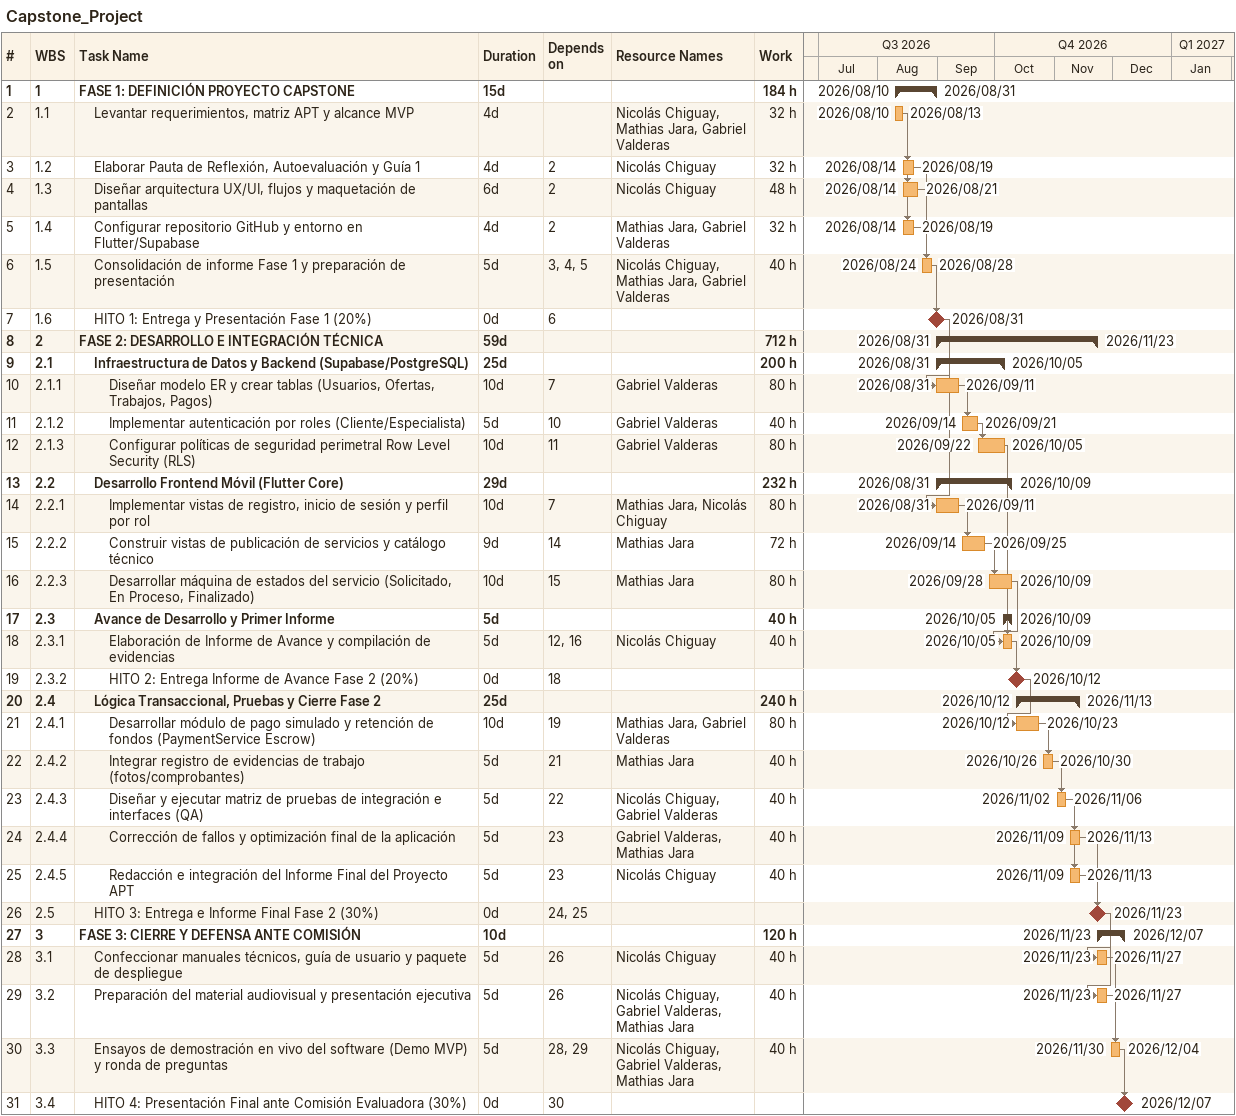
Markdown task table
Capstone_Project

| ID | WBS | Task | Duration | Start | Finish | Predecessors | Resources | Work (h) |
|---|---|---|---|---|---|---|---|---|
| 1 | 1 | **FASE 1: DEFINICIÓN PROYECTO CAPSTONE** | 15d | 2026-08-10 | 2026-08-31 |  |  | 184 |
| 2 | 1.1 | Levantar requerimientos, matriz APT y alcance MVP | 4d | 2026-08-10 | 2026-08-13 |  | Nicolás Chiguay, Mathias Jara, Gabriel Valderas | 32 |
| 3 | 1.2 | Elaborar Pauta de Reflexión, Autoevaluación y Guía 1 | 4d | 2026-08-14 | 2026-08-19 | 2 | Nicolás Chiguay | 32 |
| 4 | 1.3 | Diseñar arquitectura UX/UI, flujos y maquetación de pantallas | 6d | 2026-08-14 | 2026-08-21 | 2 | Nicolás Chiguay | 48 |
| 5 | 1.4 | Configurar repositorio GitHub y entorno en Flutter/Supabase | 4d | 2026-08-14 | 2026-08-19 | 2 | Mathias Jara, Gabriel Valderas | 32 |
| 6 | 1.5 | Consolidación de informe Fase 1 y preparación de presentación | 5d | 2026-08-24 | 2026-08-28 | 3, 4, 5 | Nicolás Chiguay, Mathias Jara, Gabriel Valderas | 40 |
| 7 | 1.6 | HITO 1: Entrega y Presentación Fase 1 (20%) | 0d | 2026-08-31 | 2026-08-31 | 6 |  |  |
| 8 | 2 | **FASE 2: DESARROLLO E INTEGRACIÓN TÉCNICA** | 59d | 2026-08-31 | 2026-11-23 |  |  | 712 |
| 9 | 2.1 | **Infraestructura de Datos y Backend (Supabase/PostgreSQL)** | 25d | 2026-08-31 | 2026-10-05 |  |  | 200 |
| 10 | 2.1.1 | Diseñar modelo ER y crear tablas (Usuarios, Ofertas, Trabajos, Pagos) | 10d | 2026-08-31 | 2026-09-11 | 7 | Gabriel Valderas | 80 |
| 11 | 2.1.2 | Implementar autenticación por roles (Cliente/Especialista) | 5d | 2026-09-14 | 2026-09-21 | 10 | Gabriel Valderas | 40 |
| 12 | 2.1.3 | Configurar políticas de seguridad perimetral Row Level Security (RLS) | 10d | 2026-09-22 | 2026-10-05 | 11 | Gabriel Valderas | 80 |
| 13 | 2.2 | **Desarrollo Frontend Móvil (Flutter Core)** | 29d | 2026-08-31 | 2026-10-09 |  |  | 232 |
| 14 | 2.2.1 | Implementar vistas de registro, inicio de sesión y perfil por rol | 10d | 2026-08-31 | 2026-09-11 | 7 | Mathias Jara, Nicolás Chiguay | 80 |
| 15 | 2.2.2 | Construir vistas de publicación de servicios y catálogo técnico | 9d | 2026-09-14 | 2026-09-25 | 14 | Mathias Jara | 72 |
| 16 | 2.2.3 | Desarrollar máquina de estados del servicio (Solicitado, En Proceso, Finalizado) | 10d | 2026-09-28 | 2026-10-09 | 15 | Mathias Jara | 80 |
| 17 | 2.3 | **Avance de Desarrollo y Primer Informe** | 5d | 2026-10-05 | 2026-10-09 |  |  | 40 |
| 18 | 2.3.1 | Elaboración de Informe de Avance y compilación de evidencias | 5d | 2026-10-05 | 2026-10-09 | 12, 16 | Nicolás Chiguay | 40 |
| 19 | 2.3.2 | HITO 2: Entrega Informe de Avance Fase 2 (20%) | 0d | 2026-10-12 | 2026-10-12 | 18 |  |  |
| 20 | 2.4 | **Lógica Transaccional, Pruebas y Cierre Fase 2** | 25d | 2026-10-12 | 2026-11-13 |  |  | 240 |
| 21 | 2.4.1 | Desarrollar módulo de pago simulado y retención de fondos (PaymentService Escrow) | 10d | 2026-10-12 | 2026-10-23 | 19 | Mathias Jara, Gabriel Valderas | 80 |
| 22 | 2.4.2 | Integrar registro de evidencias de trabajo (fotos/comprobantes) | 5d | 2026-10-26 | 2026-10-30 | 21 | Mathias Jara | 40 |
| 23 | 2.4.3 | Diseñar y ejecutar matriz de pruebas de integración e interfaces (QA) | 5d | 2026-11-02 | 2026-11-06 | 22 | Nicolás Chiguay, Gabriel Valderas | 40 |
| 24 | 2.4.4 | Corrección de fallos y optimización final de la aplicación | 5d | 2026-11-09 | 2026-11-13 | 23 | Gabriel Valderas, Mathias Jara | 40 |
| 25 | 2.4.5 | Redacción e integración del Informe Final del Proyecto APT | 5d | 2026-11-09 | 2026-11-13 | 23 | Nicolás Chiguay | 40 |
| 26 | 2.5 | HITO 3: Entrega e Informe Final Fase 2 (30%) | 0d | 2026-11-23 | 2026-11-23 | 24, 25 |  |  |
| 27 | 3 | **FASE 3: CIERRE Y DEFENSA ANTE COMISIÓN** | 10d | 2026-11-23 | 2026-12-07 |  |  | 120 |
| 28 | 3.1 | Confeccionar manuales técnicos, guía de usuario y paquete de despliegue | 5d | 2026-11-23 | 2026-11-27 | 26 | Nicolás Chiguay | 40 |
| 29 | 3.2 | Preparación del material audiovisual y presentación ejecutiva | 5d | 2026-11-23 | 2026-11-27 | 26 | Nicolás Chiguay, Gabriel Valderas, Mathias Jara | 40 |
| 30 | 3.3 | Ensayos de demostración en vivo del software (Demo MVP) y ronda de preguntas | 5d | 2026-11-30 | 2026-12-04 | 28, 29 | Nicolás Chiguay, Gabriel Valderas, Mathias Jara | 40 |
| 31 | 3.4 | HITO 4: Presentación Final ante Comisión Evaluadora (30%) | 0d | 2026-12-07 | 2026-12-07 | 30 |  |  |
